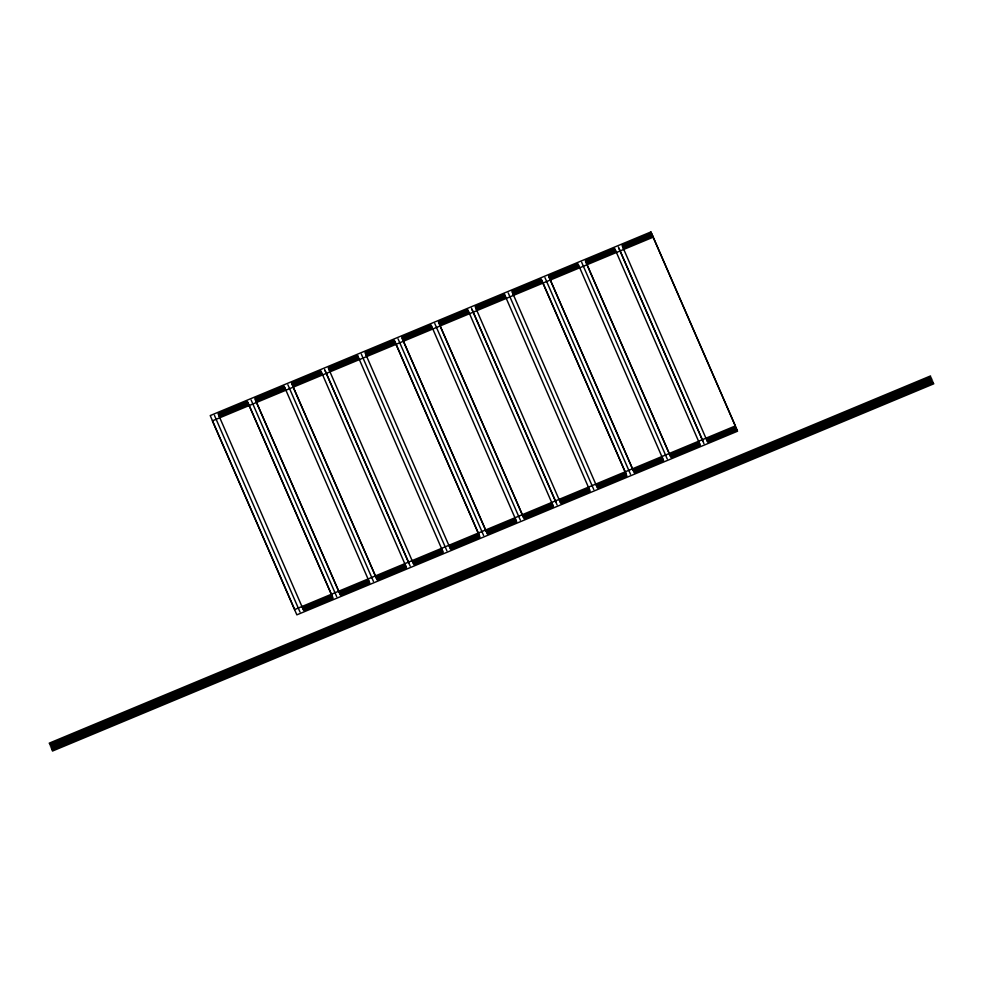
<?xml version="1.0" encoding="UTF-8"?>
<svg xmlns="http://www.w3.org/2000/svg" width="983" height="983" viewBox="0 0 983 983"><rect width="100%" height="100%" fill="white"/><g stroke="black" fill="none" stroke-linecap="round" stroke-linejoin="round"><path stroke-width="1.47" d="M218.656 415.158L248.035 402.919M284.763 387.609L255.383 399.848L340.388 595.157L369.768 582.919L284.21 386.294L254.83 398.533L339.295 592.516L368.674 580.277M292.098 384.55L321.478 372.311M328.826 369.252L358.205 357.001M365.553 353.941L394.933 341.703M431.66 326.393L402.28 338.644L487.285 533.941L516.665 521.703L431.119 325.078L401.74 337.316L486.192 531.312L515.571 519.061M439.008 323.333L468.387 311.095M475.723 308.035L505.102 295.785M512.45 292.725L541.83 280.487M578.557 265.189L549.178 277.427L634.182 472.725L663.562 460.486L578.016 263.862L548.637 276.112L633.101 470.095L662.481 457.845M585.905 262.117L615.284 249.879M622.632 246.819L652.012 234.581M219.197 416.473L248.576 404.234L333.04 598.217L303.661 610.455L218.103 413.843L247.495 401.592L332.5 596.902L303.108 609.141M255.924 401.175L285.303 388.924M322.031 373.626L292.651 385.864L377.103 579.859L406.483 567.609L320.937 370.984L291.558 383.235L376.563 578.532L405.942 566.294M329.366 370.566L358.746 358.328M366.094 355.256L395.473 343.018L479.937 537.001L450.558 549.251L365.012 352.627L394.392 340.376L479.397 535.686L450.017 547.924M402.821 339.958L432.201 327.72M468.928 312.41L439.548 324.66L524.013 518.643L553.392 506.392L467.834 309.78L438.455 322.019L523.46 517.316L552.839 505.078M476.276 309.35L505.655 297.112M512.991 294.052L542.37 281.802L626.835 475.797L597.455 488.035L511.91 291.41L541.289 279.172L626.294 474.47L596.914 486.72M549.718 278.742L579.098 266.504M615.825 251.193L586.446 263.444L670.91 457.427L700.289 445.188L614.744 248.564L585.364 260.802L670.369 456.112L699.749 443.861M623.173 248.134L652.552 235.895M653.093 237.21L212.389 420.859L296.854 614.842L737.557 431.205L651.459 233.254L622.079 245.504L707.637 442.129L737.017 429.878M302.567 607.826L331.947 595.575M376.022 577.218L405.401 564.967M412.749 561.907L442.129 549.669M449.464 546.609L478.856 534.371M522.919 516.001L552.299 503.763M559.646 500.703L589.026 488.453M596.374 485.393L625.753 473.155M669.816 454.785L699.196 442.547M706.544 439.487L735.923 427.249M339.835 593.843L369.215 581.592M413.29 563.234L442.669 550.984M486.745 532.626L516.124 520.388M560.187 502.018L589.567 489.78M633.642 471.41L663.021 459.172M707.084 440.802L736.464 428.563M49.15 743.197L930.545 375.924M49.691 744.512L931.11 377.214M50.231 745.839L931.675 378.504M50.784 747.154L932.216 379.819M51.325 748.481L932.769 381.146M51.902 749.746L933.309 382.461L51.89 749.771M52.455 751.061L933.85 383.775M618.405 247.028L702.87 441.011M618.958 248.355L703.963 443.652M581.69 262.338L667.236 458.963M544.963 277.636L630.508 474.261M508.236 292.946L593.781 489.559M471.508 308.244L555.973 502.227M472.049 309.559L557.066 504.869M434.781 323.542L520.339 520.167M398.066 338.852L483.611 535.477M361.339 354.15L446.884 550.775M324.611 369.461L409.075 563.443M325.152 370.775L410.157 566.085M287.884 384.758L373.429 581.383M251.157 400.069L336.714 596.693M214.441 415.367L299.987 611.991M650.918 231.939L210.215 415.576L294.679 609.558L735.382 425.922L650.918 231.939M357.665 355.686L328.285 367.925L413.831 564.549L443.21 552.311L357.665 355.686M504.562 294.47L475.182 306.708L560.728 503.333L590.107 491.095L504.562 294.47"/></g></svg>
